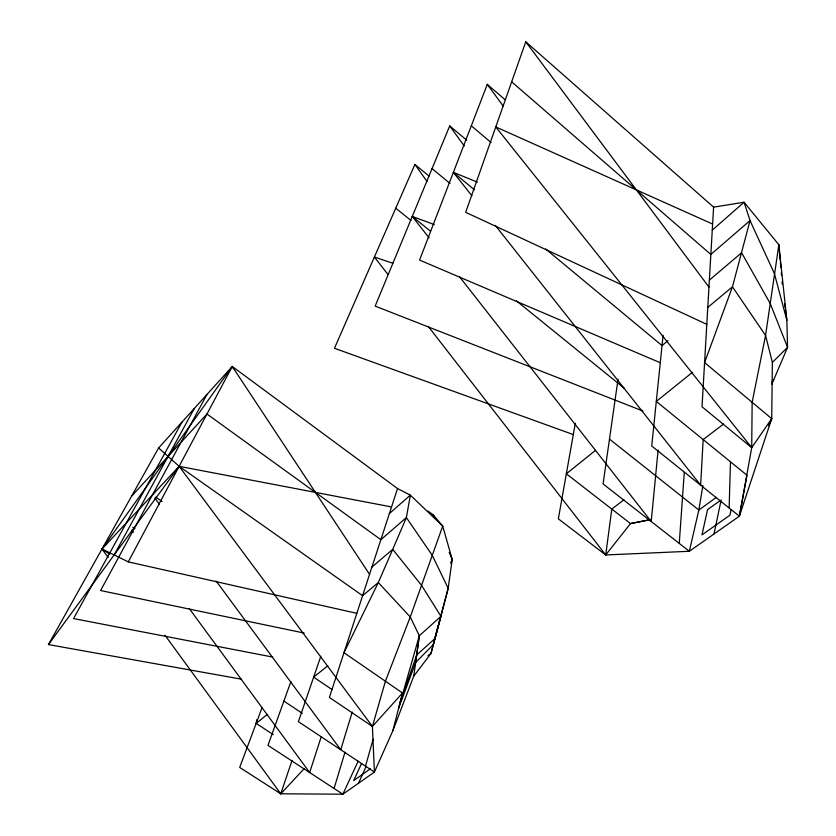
<?xml version="1.0" encoding="UTF-8"?>
<svg xmlns="http://www.w3.org/2000/svg" width="836" height="836" viewBox="0 0 836 836"><rect width="100%" height="100%" fill="white"/><g stroke="black" fill="none" stroke-linecap="round" stroke-linejoin="round"><path stroke-width="1.25" d="M575.293 423.361L558.343 518.853L605.724 554.958L689.345 551.279L739.379 516.199L751.71 447.657L752.149 402.325L765.557 335.455L778.849 244.749L744.071 202.228L713.599 207.15L525.76 41.8L465.683 212.334L706.796 324.326M712.262 230.14L744.071 202.228L750.038 220.579L732.461 286.8L765.557 335.455L772.37 362.396L771.712 418.658L739.379 516.199L651.725 445.996L663.094 335.32M729.138 507.995L730.476 461.796M713.599 207.15L702.021 406.777L751.71 447.657L771.712 418.658L704.581 362.584L732.461 286.8L707.778 307.408M679.26 543.4L684.266 472.465M658.099 450.134L651.213 521.518L459.539 276.768M428.617 326.876L605.724 554.958L611.785 509.061L624.022 499.761M371.936 567.038L392.721 549.367L378.321 582.567L410.257 616.968L419.327 635.726L415.638 662.467L398.511 708.646L419.327 635.726L440.959 616.32L421.522 585.325L392.721 549.367L406.38 517.62L410.34 495.152L397.539 488.558L232.262 366.481L158.61 447.96L48.436 644.577L241.405 679.177M262.086 707.559L239.692 767.427L280.76 793.803L342.854 794.2L374.423 772.067L392.868 730.716L413.747 676.167L419.327 635.726M427.98 511.036L433.226 514.913L442.725 526.084L452.182 559.43L448.18 588.325L430.989 653.459L413.747 676.167M618.055 379.105L603.08 483.95L689.345 551.279L698.844 510.023L702.888 485.559M273.299 734.625L256.171 723.391L256.798 719.629M739.379 516.199L747.029 475.266L656.302 401.426L692.511 372.292M730.977 510.106L729.985 515.133L701.968 534.894L707.549 509.657L720.089 500.659M714.007 533.995L721.134 499.907M392.868 730.716L402.513 692.981L343.983 652.728L378.321 582.567L362.584 595.702L179.123 466.321L158.61 447.96M131.576 496.218L206.962 414.019L380.861 539.68L406.38 517.62L432.243 555.292L448.18 588.325L433.466 644.452L415.638 662.467M438.252 625.338L430.989 653.459L427.99 655.727M438.586 624.095L440.593 616.613M440.959 616.32L434.992 638.526L416.746 654.922L400.13 702.271M365.499 766.152L373.138 739.243M320.825 656.27L298.379 721.656L374.423 772.067L372.407 726.442L385.417 681.215L410.257 616.968L442.725 526.084L410.34 495.152L389.388 513.544M334.066 788.463L344.996 752.243M352.249 712.042L340.733 749.735L216.054 580.926M321.296 736.537L309.675 772.558L189.323 608.639M397.539 488.558L329.394 697.454L372.407 726.442L402.513 692.981M451.001 563.025L452.182 559.43L449.193 552.408M450.98 563.067L452.182 559.43M165.016 635.297L280.76 793.803L292.036 760.478M290.928 681.518L267.98 745.367L342.854 794.2L358.121 761.262M505.007 99.63L487.273 84.373L419.588 260.08L660.273 362.751M466.676 140.187L449.716 125.922L375.165 306.101L642.968 411.03M771.9 384.09L787.564 347.348L786.854 320.303L778.849 244.749L780.176 260.038M768.618 425.743L771.712 418.658L769.663 423.329M428.983 176.041L414.896 164.441L334.463 348.267L573.297 434.574M358.456 783.259L366.158 766.34M361.601 763.383L353.68 780.605L370.432 768.786M233.505 368.76L232.262 366.481L102.002 549.001L128.274 561.876L232.262 366.481L369.554 574.363M206.931 394.508L100.602 590.54L304.179 633.061M114.145 554.958L194.318 408.459M181.966 422.128L73.558 618.567L272.651 657.054M48.436 644.577L179.123 466.321L391.541 506.94M605.724 554.958L630.501 523.576L650.523 519.605L630.501 523.576L566.338 473.813L595.441 450.405M108.147 557.413L102.002 549.001L179.123 466.321L372.407 726.442M280.76 793.803L304.314 768.535M772.004 381.592L773.697 379.784M772.37 362.396L787.564 347.348L770.217 303.531L741.605 252.744L709.356 280.154M668.006 340.628L662.039 345.613L545.668 248.992M256.171 723.391L267.06 714.623M327.816 665.738L313.657 677.129L331.923 689.481M723.579 424.051L703.17 439.569L700.652 485.183L495.33 225.427M716.4 497.357L698.844 510.023L609.486 439.099M128.274 561.876L356.836 613.331M392.857 263.277L374.382 257.028L387.946 274.49M429.098 237.905L412.273 216.419L434.292 224.581M471.932 195.833L453.384 172.352L477.44 182.164M712.617 224.048L495.769 126.926L751.71 447.657M283.895 701.08L302.371 713.369M102.002 549.001L109.568 554.09M132.83 527.307L134.983 528.78M155.695 497.096L162.111 501.548M395.762 208.185L410.894 220.422M412.273 216.419L430.477 231.175M516.418 300.835L624.471 388.416M432.055 168.611L450.04 183.481M453.384 172.352L474.451 189.845M471.316 125.808L491.119 142.569M511.663 81.823L710.851 254.447L750.038 220.579L774.449 273.685L786.854 320.303L785.432 309.978M525.76 41.8L708.959 287.093M154.817 498.026L159.467 504.317M487.273 84.373L503.418 106.329M131.733 530.212L133.269 532.302M449.716 125.922L464.241 145.986M414.896 164.441L427.008 181.412M433.226 514.913L434.72 518.424M784.544 303.52L785.077 307.387M780.396 262.588L780.845 267.687M781.284 272.776L781.503 275.326M782.057 281.701L782.277 284.25"/></g></svg>
